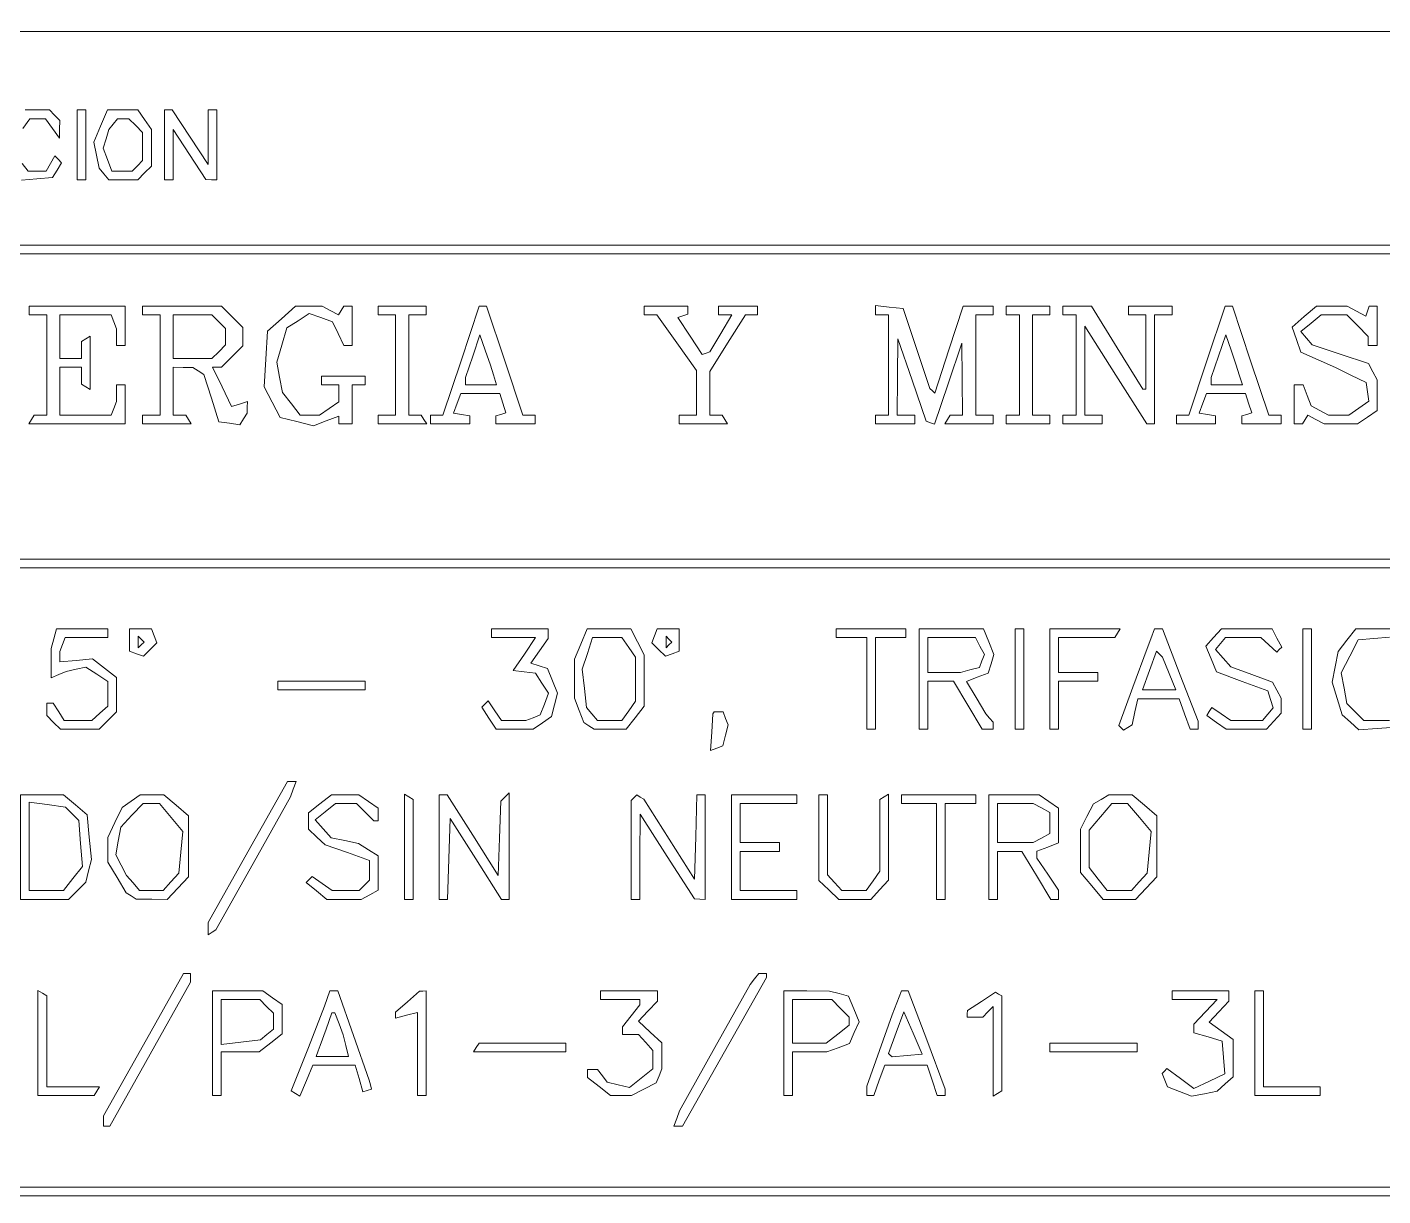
# Paper-space layout 'AN-02-DGE-008' of a CAD drawing. Header units: metres, sheet in millimetres. Extents: x 12 to 193, y 4 to 291.
# Drawn here: x 122.42 to 160.5, y 24.92 to 57.75 of the extents above; entities that cross this region are included whole.
import ezdxf

# ---------------------------------------------------------------- set-up
doc = ezdxf.new("R2010")
doc.units = ezdxf.units.M
doc.layers.add('DGE_CONTORNOS', color=7, linetype='Continuous', lineweight=0)
doc.layers.add('DGE_DATOS', color=7, linetype='Continuous', lineweight=0)

# ---------------------------------------------------------------- blocks, each defined once
blk = doc.blocks.new('LP_REF_DGE_MT_008')
at = {"layer": 'DGE_CONTORNOS'}
for points in [[(29.374, 147.736), (29.374, 24.923), (111.396, 24.923), (193.417, 24.923), (193.417, 147.736), (193.417, 270.55), (111.396, 270.55), (29.374, 270.55)], [(180.798, 54.631), (180.798, 51.629), (121.074, 51.629), (61.35, 51.629), (61.35, 54.631), (61.35, 57.632), (121.074, 57.632), (180.798, 57.632)], [(123.831, 54.447), (123.831, 53.467), (123.953, 53.467), (124.076, 53.467), (124.076, 54.447), (124.076, 55.427), (123.953, 55.427), (123.831, 55.427)], [(124.487, 54.976), (124.299, 54.525), (124.372, 54.161), (124.445, 53.797), (124.581, 53.632), (124.718, 53.467), (125.123, 53.467), (125.528, 53.467), (125.721, 53.66), (125.913, 53.852), (125.913, 54.367), (125.913, 54.883), (125.723, 55.155), (125.532, 55.427), (125.104, 55.427), (124.676, 55.427)], [(126.281, 54.447), (126.281, 53.467), (126.403, 53.467), (126.526, 53.467), (126.527, 54.171), (126.529, 54.876), (126.987, 54.173), (127.445, 53.47), (127.598, 53.469), (127.751, 53.467), (127.751, 54.447), (127.751, 55.427), (127.628, 55.427), (127.506, 55.427), (127.505, 54.661), (127.504, 53.896), (126.999, 54.661), (126.494, 55.427), (126.387, 55.427), (126.281, 55.427)], [(125.476, 54.99), (125.668, 54.797), (125.668, 54.402), (125.668, 54.006), (125.521, 53.859), (125.374, 53.712), (125.089, 53.712), (124.805, 53.712), (124.682, 54.034), (124.559, 54.357), (124.639, 54.616), (124.718, 54.876), (124.841, 55.029), (124.963, 55.182), (125.123, 55.182), (125.283, 55.182)], [(193.172, 47.097), (193.172, 42.809), (118.011, 42.809), (42.85, 42.809), (42.85, 47.097), (42.85, 51.384), (118.011, 51.384), (193.172, 51.384)], [(122.483, 49.792), (122.483, 49.669), (122.728, 49.669), (122.973, 49.669), (122.973, 48.26), (122.973, 46.852), (122.796, 46.852), (122.62, 46.852), (122.544, 46.729), (122.469, 46.607), (123.823, 46.607), (125.178, 46.607), (125.178, 47.158), (125.178, 47.709), (125.056, 47.709), (124.933, 47.709), (124.933, 47.474), (124.933, 47.239), (124.859, 47.045), (124.784, 46.852), (124.063, 46.852), (123.341, 46.852), (123.341, 47.525), (123.341, 48.199), (123.647, 48.199), (123.953, 48.199), (123.953, 47.961), (123.953, 47.724), (124.076, 47.648), (124.198, 47.572), (124.198, 48.322), (124.198, 49.071), (124.076, 48.995), (123.953, 48.92), (123.953, 48.682), (123.953, 48.444), (123.647, 48.444), (123.341, 48.444), (123.341, 49.057), (123.341, 49.669), (124.063, 49.669), (124.784, 49.669), (124.859, 49.476), (124.933, 49.282), (124.933, 49.047), (124.933, 48.812), (125.056, 48.812), (125.178, 48.812), (125.178, 49.363), (125.178, 49.914), (123.831, 49.914), (122.483, 49.914)], [(125.668, 49.792), (125.668, 49.669), (125.913, 49.669), (126.158, 49.669), (126.158, 48.26), (126.158, 46.852), (125.913, 46.852), (125.668, 46.852), (125.668, 46.729), (125.668, 46.607), (126.349, 46.607), (127.03, 46.607), (126.955, 46.729), (126.879, 46.852), (126.702, 46.852), (126.526, 46.852), (126.526, 47.525), (126.526, 48.199), (126.802, 48.197), (127.077, 48.195), (127.231, 48.098), (127.386, 48), (127.599, 47.334), (127.812, 46.668), (128.105, 46.627), (128.397, 46.585), (128.501, 46.749), (128.605, 46.913), (128.607, 47.074), (128.609, 47.236), (128.388, 47.166), (128.168, 47.096), (127.9, 47.647), (127.632, 48.199), (127.758, 48.199), (127.885, 48.199), (128.185, 48.5), (128.486, 48.801), (128.486, 49.057), (128.486, 49.313), (128.185, 49.614), (127.885, 49.914), (126.776, 49.914), (125.668, 49.914)], [(129.567, 49.563), (129.174, 49.212), (129.129, 48.43), (129.085, 47.648), (129.306, 47.219), (129.527, 46.79), (129.995, 46.675), (130.463, 46.559), (130.822, 46.695), (131.181, 46.83), (131.181, 46.718), (131.181, 46.607), (131.365, 46.607), (131.549, 46.607), (131.549, 47.158), (131.549, 47.709), (131.733, 47.709), (131.916, 47.709), (131.916, 47.832), (131.916, 47.954), (131.304, 47.954), (130.691, 47.954), (130.691, 47.832), (130.691, 47.709), (130.936, 47.709), (131.181, 47.709), (131.181, 47.471), (131.181, 47.233), (130.909, 47.042), (130.637, 46.852), (130.367, 46.852), (130.096, 46.852), (129.846, 47.17), (129.595, 47.489), (129.515, 47.917), (129.434, 48.345), (129.578, 48.824), (129.721, 49.303), (130.032, 49.506), (130.343, 49.71), (130.67, 49.595), (130.997, 49.48), (131.157, 49.146), (131.317, 48.812), (131.433, 48.812), (131.549, 48.812), (131.549, 49.363), (131.549, 49.914), (131.434, 49.914), (131.318, 49.914), (131.242, 49.791), (131.166, 49.669), (130.937, 49.791), (130.707, 49.914), (130.334, 49.914), (129.96, 49.914)], [(132.284, 49.792), (132.284, 49.669), (132.529, 49.669), (132.774, 49.669), (132.774, 48.26), (132.774, 46.852), (132.529, 46.852), (132.284, 46.852), (132.284, 46.729), (132.284, 46.607), (132.965, 46.607), (133.646, 46.607), (133.57, 46.729), (133.495, 46.852), (133.318, 46.852), (133.141, 46.852), (133.141, 48.26), (133.141, 49.669), (133.386, 49.669), (133.632, 49.669), (133.632, 49.792), (133.632, 49.914), (132.958, 49.914), (132.284, 49.914)], [(134.612, 48.383), (134.101, 46.852), (133.928, 46.852), (133.754, 46.852), (133.754, 46.729), (133.754, 46.607), (134.305, 46.607), (134.857, 46.607), (134.857, 46.721), (134.857, 46.835), (134.627, 46.874), (134.397, 46.913), (134.5, 47.189), (134.604, 47.464), (135.151, 47.464), (135.698, 47.464), (135.783, 47.194), (135.869, 46.924), (135.73, 46.877), (135.592, 46.831), (135.592, 46.719), (135.592, 46.607), (136.143, 46.607), (136.694, 46.607), (136.694, 46.729), (136.694, 46.852), (136.521, 46.852), (136.347, 46.852), (135.837, 48.383), (135.326, 49.914), (135.224, 49.914), (135.122, 49.914)], [(139.757, 49.792), (139.757, 49.669), (139.935, 49.669), (140.112, 49.669), (140.67, 48.888), (141.227, 48.107), (141.227, 47.479), (141.227, 46.852), (140.982, 46.852), (140.737, 46.852), (140.737, 46.729), (140.737, 46.607), (141.418, 46.607), (142.099, 46.607), (142.024, 46.729), (141.948, 46.852), (141.771, 46.852), (141.595, 46.852), (141.595, 47.467), (141.595, 48.083), (142.096, 48.876), (142.597, 49.669), (142.77, 49.669), (142.942, 49.669), (142.942, 49.792), (142.942, 49.914), (142.391, 49.914), (141.84, 49.914), (141.84, 49.792), (141.84, 49.669), (142.031, 49.669), (142.221, 49.669), (141.911, 49.15), (141.602, 48.63), (141.495, 48.595), (141.387, 48.559), (141.044, 49.077), (140.701, 49.596), (140.842, 49.643), (140.982, 49.69), (140.982, 49.802), (140.982, 49.914), (140.37, 49.914), (139.757, 49.914)], [(146.25, 49.8), (146.25, 49.669), (146.434, 49.669), (146.618, 49.669), (146.618, 48.26), (146.618, 46.852), (146.434, 46.852), (146.25, 46.852), (146.25, 46.729), (146.25, 46.607), (146.802, 46.607), (147.353, 46.607), (147.353, 46.729), (147.353, 46.852), (147.108, 46.852), (146.863, 46.852), (146.872, 47.924), (146.882, 48.995), (147.278, 47.839), (147.675, 46.683), (147.794, 46.643), (147.913, 46.604), (148.296, 47.738), (148.679, 48.873), (148.69, 47.862), (148.7, 46.852), (148.524, 46.852), (148.347, 46.852), (148.272, 46.729), (148.196, 46.607), (148.877, 46.607), (149.558, 46.607), (149.558, 46.729), (149.558, 46.852), (149.313, 46.852), (149.068, 46.852), (149.068, 48.26), (149.068, 49.669), (149.313, 49.669), (149.558, 49.669), (149.558, 49.792), (149.558, 49.914), (149.137, 49.914), (148.716, 49.914), (148.316, 48.693), (147.916, 47.473), (147.849, 47.538), (147.782, 47.604), (147.405, 48.728), (147.027, 49.853), (146.639, 49.891), (146.25, 49.93)], [(149.926, 49.792), (149.926, 49.669), (150.109, 49.669), (150.293, 49.669), (150.293, 48.26), (150.293, 46.852), (150.109, 46.852), (149.926, 46.852), (149.926, 46.729), (149.926, 46.607), (150.538, 46.607), (151.151, 46.607), (151.151, 46.729), (151.151, 46.852), (150.906, 46.852), (150.661, 46.852), (150.661, 48.26), (150.661, 49.669), (150.906, 49.669), (151.151, 49.669), (151.151, 49.792), (151.151, 49.914), (150.538, 49.914), (149.926, 49.914)], [(151.518, 49.792), (151.518, 49.669), (151.702, 49.669), (151.886, 49.669), (151.886, 48.26), (151.886, 46.852), (151.702, 46.852), (151.518, 46.852), (151.518, 46.729), (151.518, 46.607), (152.07, 46.607), (152.621, 46.607), (152.621, 46.729), (152.621, 46.852), (152.376, 46.852), (152.131, 46.852), (152.131, 48.101), (152.131, 49.351), (153, 47.979), (153.869, 46.607), (153.98, 46.607), (154.091, 46.607), (154.091, 48.138), (154.091, 49.669), (154.336, 49.669), (154.581, 49.669), (154.581, 49.792), (154.581, 49.914), (153.968, 49.914), (153.356, 49.914), (153.356, 49.792), (153.356, 49.669), (153.601, 49.669), (153.846, 49.669), (153.846, 48.628), (153.846, 47.587), (153.803, 47.587), (153.76, 47.587), (153.04, 48.75), (152.32, 49.914), (151.919, 49.914), (151.518, 49.914)], [(155.561, 48.383), (155.051, 46.852), (154.877, 46.852), (154.703, 46.852), (154.703, 46.729), (154.703, 46.607), (155.255, 46.607), (155.806, 46.607), (155.806, 46.721), (155.806, 46.835), (155.576, 46.874), (155.347, 46.913), (155.45, 47.189), (155.553, 47.464), (156.1, 47.464), (156.647, 47.464), (156.733, 47.194), (156.819, 46.924), (156.68, 46.877), (156.541, 46.831), (156.541, 46.719), (156.541, 46.607), (157.092, 46.607), (157.644, 46.607), (157.644, 46.729), (157.644, 46.852), (157.47, 46.852), (157.297, 46.852), (156.786, 48.383), (156.276, 49.914), (156.174, 49.914), (156.071, 49.914)], [(158.296, 49.621), (157.955, 49.327), (158.076, 48.978), (158.196, 48.628), (158.686, 48.408), (159.175, 48.189), (159.604, 47.98), (160.033, 47.77), (160.07, 47.507), (160.108, 47.243), (159.829, 47.047), (159.549, 46.852), (159.262, 46.852), (158.975, 46.852), (158.732, 46.982), (158.49, 47.112), (158.376, 47.41), (158.262, 47.709), (158.137, 47.709), (158.011, 47.709), (158.011, 47.158), (158.011, 46.607), (158.127, 46.607), (158.242, 46.607), (158.318, 46.729), (158.394, 46.852), (158.623, 46.729), (158.853, 46.607), (159.324, 46.607), (159.794, 46.607), (160.067, 46.797), (160.339, 46.988), (160.339, 47.418), (160.339, 47.848), (160.218, 48.074), (160.097, 48.301), (159.308, 48.563), (158.52, 48.826), (158.361, 49.016), (158.203, 49.207), (158.488, 49.438), (158.774, 49.669), (159.133, 49.669), (159.493, 49.669), (159.793, 49.369), (160.094, 49.068), (160.094, 48.94), (160.094, 48.812), (160.217, 48.812), (160.339, 48.812), (160.339, 49.363), (160.339, 49.914), (160.227, 49.914), (160.114, 49.914), (160.068, 49.774), (160.021, 49.634), (159.759, 49.774), (159.498, 49.914), (159.068, 49.914), (158.638, 49.914)], [(127.803, 49.477), (127.996, 49.284), (127.996, 49.057), (127.996, 48.829), (127.803, 48.637), (127.611, 48.444), (127.068, 48.444), (126.526, 48.444), (126.526, 49.057), (126.526, 49.669), (127.068, 49.669), (127.611, 49.669)], [(135.521, 47.985), (135.608, 47.709), (135.171, 47.709), (134.734, 47.709), (134.734, 47.81), (134.734, 47.911), (134.938, 48.509), (135.142, 49.107), (135.288, 48.684), (135.434, 48.26)], [(156.471, 47.985), (156.558, 47.709), (156.121, 47.709), (155.684, 47.709), (155.684, 47.81), (155.684, 47.911), (155.887, 48.509), (156.091, 49.107), (156.238, 48.684), (156.384, 48.26)], [(170.998, 33.866), (170.998, 25.168), (120.217, 25.168), (69.435, 25.168), (69.435, 33.866), (69.435, 42.564), (120.217, 42.564), (170.998, 42.564)], [(123.173, 40.573), (123.099, 40.297), (123.097, 39.886), (123.096, 39.475), (123.31, 39.565), (123.524, 39.655), (123.8, 39.715), (124.075, 39.775), (124.382, 39.574), (124.688, 39.373), (124.688, 39.027), (124.688, 38.682), (124.464, 38.479), (124.24, 38.276), (123.853, 38.276), (123.465, 38.276), (123.312, 38.521), (123.159, 38.766), (123.066, 38.766), (122.973, 38.766), (122.973, 38.591), (122.973, 38.416), (123.166, 38.224), (123.358, 38.031), (123.901, 38.031), (124.443, 38.031), (124.688, 38.276), (124.933, 38.521), (124.933, 39.002), (124.933, 39.483), (124.598, 39.747), (124.262, 40.011), (123.801, 39.967), (123.341, 39.923), (123.341, 40.07), (123.341, 40.216), (123.415, 40.41), (123.489, 40.604), (124.089, 40.604), (124.688, 40.604), (124.688, 40.726), (124.688, 40.849), (123.967, 40.849), (123.247, 40.849)], [(125.301, 40.539), (125.301, 40.229), (125.494, 40.154), (125.687, 40.08), (125.878, 40.271), (126.069, 40.462), (125.995, 40.656), (125.921, 40.849), (125.611, 40.849), (125.301, 40.849)], [(135.469, 40.726), (135.469, 40.604), (136.086, 40.604), (136.703, 40.604), (136.39, 40.144), (136.076, 39.685), (136.388, 39.646), (136.7, 39.607), (136.884, 39.326), (137.068, 39.044), (136.952, 38.738), (136.836, 38.432), (136.632, 38.354), (136.429, 38.276), (136.087, 38.276), (135.744, 38.276), (135.559, 38.552), (135.373, 38.827), (135.282, 38.739), (135.191, 38.651), (135.394, 38.341), (135.597, 38.031), (136.119, 38.031), (136.64, 38.031), (136.898, 38.212), (137.156, 38.393), (137.239, 38.721), (137.321, 39.049), (137.178, 39.393), (137.035, 39.738), (136.802, 39.812), (136.568, 39.886), (136.815, 40.233), (137.062, 40.58), (137.062, 40.715), (137.062, 40.849), (136.266, 40.849), (135.469, 40.849)], [(137.974, 40.424), (137.797, 39.999), (137.797, 39.452), (137.797, 38.905), (137.927, 38.562), (138.057, 38.22), (138.203, 38.127), (138.348, 38.035), (138.799, 38.033), (139.249, 38.031), (139.503, 38.354), (139.757, 38.677), (139.757, 39.401), (139.757, 40.126), (139.57, 40.487), (139.383, 40.849), (138.768, 40.849), (138.152, 40.849)], [(140.043, 40.656), (139.969, 40.462), (140.16, 40.271), (140.351, 40.08), (140.544, 40.154), (140.737, 40.229), (140.737, 40.539), (140.737, 40.849), (140.427, 40.849), (140.117, 40.849)], [(145.148, 40.726), (145.148, 40.604), (145.576, 40.604), (146.005, 40.604), (146.005, 39.317), (146.005, 38.031), (146.128, 38.031), (146.25, 38.031), (146.25, 39.317), (146.25, 40.604), (146.679, 40.604), (147.108, 40.604), (147.108, 40.726), (147.108, 40.849), (146.128, 40.849), (145.148, 40.849)], [(147.475, 39.44), (147.475, 38.031), (147.598, 38.031), (147.72, 38.031), (147.72, 38.705), (147.72, 39.379), (148.08, 39.379), (148.44, 39.379), (148.846, 38.708), (149.252, 38.038), (149.405, 38.035), (149.558, 38.031), (149.558, 38.129), (149.558, 38.227), (149.455, 38.343), (149.352, 38.46), (149.078, 38.919), (148.804, 39.377), (149.109, 39.494), (149.415, 39.61), (149.497, 39.871), (149.58, 40.132), (149.432, 40.49), (149.283, 40.849), (148.379, 40.849), (147.475, 40.849)], [(150.171, 39.44), (150.171, 38.031), (150.293, 38.031), (150.416, 38.031), (150.416, 39.44), (150.416, 40.849), (150.293, 40.849), (150.171, 40.849)], [(151.151, 39.44), (151.151, 38.031), (151.273, 38.031), (151.396, 38.031), (151.396, 38.705), (151.396, 39.379), (151.947, 39.379), (152.498, 39.379), (152.498, 39.501), (152.498, 39.624), (151.947, 39.624), (151.396, 39.624), (151.396, 40.114), (151.396, 40.604), (152.185, 40.604), (152.974, 40.604), (153.05, 40.726), (153.125, 40.849), (152.138, 40.849), (151.151, 40.849)], [(153.982, 40.573), (153.88, 40.297), (153.484, 39.216), (153.088, 38.135), (153.153, 38.071), (153.217, 38.007), (153.338, 38.081), (153.46, 38.156), (153.54, 38.523), (153.62, 38.889), (154.199, 38.889), (154.777, 38.889), (154.932, 38.46), (155.087, 38.031), (155.201, 38.031), (155.316, 38.031), (155.316, 38.143), (155.316, 38.254), (154.813, 39.551), (154.31, 40.849), (154.198, 40.849), (154.085, 40.849)], [(155.748, 40.607), (155.529, 40.365), (155.678, 40.005), (155.827, 39.646), (156.547, 39.376), (157.268, 39.107), (157.344, 38.869), (157.419, 38.632), (157.271, 38.454), (157.124, 38.276), (156.676, 38.276), (156.228, 38.276), (155.964, 38.461), (155.7, 38.646), (155.628, 38.531), (155.557, 38.415), (155.831, 38.223), (156.106, 38.031), (156.672, 38.031), (157.238, 38.031), (157.441, 38.255), (157.644, 38.479), (157.644, 38.692), (157.644, 38.905), (157.523, 39.131), (157.402, 39.357), (156.818, 39.569), (156.235, 39.781), (156.019, 40.025), (155.802, 40.268), (155.942, 40.436), (156.081, 40.604), (156.577, 40.604), (157.073, 40.604), (157.298, 40.4), (157.523, 40.197), (157.593, 40.267), (157.664, 40.338), (157.527, 40.593), (157.39, 40.849), (156.678, 40.849), (155.967, 40.849)], [(158.256, 39.44), (158.256, 38.031), (158.379, 38.031), (158.501, 38.031), (158.501, 39.44), (158.501, 40.849), (158.379, 40.849), (158.256, 40.849)], [(125.627, 40.4), (125.546, 40.318), (125.546, 40.481), (125.546, 40.645), (125.627, 40.563), (125.709, 40.481)], [(139.321, 40.331), (139.512, 40.059), (139.512, 39.44), (139.512, 38.821), (139.321, 38.548), (139.131, 38.276), (138.785, 38.276), (138.439, 38.276), (138.287, 38.46), (138.134, 38.644), (138.074, 39.18), (138.013, 39.717), (138.16, 40.16), (138.306, 40.604), (138.718, 40.604), (139.131, 40.604)], [(140.451, 40.4), (140.37, 40.318), (140.37, 40.481), (140.37, 40.645), (140.451, 40.563), (140.533, 40.481)], [(149.186, 40.368), (149.312, 40.131), (149.243, 39.951), (149.174, 39.77), (148.906, 39.699), (148.639, 39.627), (148.18, 39.625), (147.72, 39.624), (147.72, 40.114), (147.72, 40.604), (148.39, 40.604), (149.059, 40.604)], [(154.502, 39.593), (154.691, 39.134), (154.222, 39.134), (153.754, 39.134), (153.951, 39.681), (154.148, 40.229), (154.23, 40.141), (154.313, 40.052)], [(129.466, 39.256), (129.466, 39.134), (130.691, 39.134), (131.916, 39.134), (131.916, 39.256), (131.916, 39.379), (130.691, 39.379), (129.466, 39.379)], [(141.701, 38.491), (141.686, 38.46), (141.651, 37.947), (141.617, 37.435), (141.791, 37.501), (141.964, 37.568), (142.038, 37.861), (142.111, 38.153), (142.041, 38.337), (141.97, 38.521), (141.844, 38.521), (141.717, 38.521)], [(128.621, 34.583), (127.506, 32.605), (127.506, 32.432), (127.506, 32.259), (127.616, 32.327), (127.727, 32.395), (128.773, 34.264), (129.819, 36.132), (129.9, 36.347), (129.982, 36.561), (129.859, 36.561), (129.736, 36.561)], [(122.238, 34.723), (122.238, 33.253), (122.912, 33.253), (123.586, 33.253), (123.827, 33.495), (124.069, 33.737), (124.149, 34.053), (124.228, 34.369), (124.168, 34.998), (124.107, 35.628), (123.778, 35.911), (123.449, 36.193), (122.844, 36.193), (122.238, 36.193)], [(125.344, 36.014), (125.088, 35.834), (124.888, 35.414), (124.688, 34.993), (124.689, 34.644), (124.689, 34.295), (124.949, 33.866), (125.209, 33.437), (125.347, 33.347), (125.485, 33.257), (125.923, 33.255), (126.361, 33.253), (126.658, 33.569), (126.955, 33.886), (126.955, 34.744), (126.955, 35.602), (126.611, 35.898), (126.267, 36.193), (125.934, 36.193), (125.6, 36.193)], [(130.647, 35.94), (130.324, 35.686), (130.324, 35.454), (130.324, 35.223), (130.56, 35.004), (130.796, 34.785), (131.417, 34.565), (132.039, 34.346), (132.039, 34.069), (132.039, 33.792), (131.892, 33.645), (131.745, 33.498), (131.368, 33.498), (130.991, 33.498), (130.711, 33.695), (130.43, 33.891), (130.346, 33.807), (130.262, 33.722), (130.552, 33.488), (130.841, 33.253), (131.325, 33.253), (131.81, 33.253), (132.047, 33.38), (132.284, 33.507), (132.284, 33.99), (132.284, 34.473), (132.008, 34.647), (131.733, 34.822), (131.347, 34.902), (130.962, 34.982), (130.736, 35.232), (130.51, 35.482), (130.798, 35.715), (131.086, 35.948), (131.379, 35.948), (131.671, 35.948), (131.916, 35.703), (132.161, 35.458), (132.223, 35.458), (132.284, 35.458), (132.284, 35.635), (132.284, 35.812), (132.012, 36.003), (131.739, 36.193), (131.354, 36.193), (130.969, 36.193)], [(133.019, 34.731), (133.019, 33.253), (133.141, 33.253), (133.264, 33.253), (133.264, 34.655), (133.264, 36.057), (133.141, 36.132), (133.019, 36.208)], [(133.999, 34.723), (133.999, 33.253), (134.117, 33.253), (134.235, 33.253), (134.27, 34.387), (134.305, 35.52), (135.026, 34.387), (135.746, 33.253), (135.853, 33.253), (135.959, 33.253), (135.959, 34.748), (135.959, 36.242), (135.842, 36.125), (135.725, 36.008), (135.689, 34.968), (135.653, 33.927), (134.938, 35.06), (134.222, 36.193), (134.111, 36.193), (133.999, 36.193)], [(139.468, 36.108), (139.39, 36.03), (139.39, 34.642), (139.39, 33.253), (139.512, 33.253), (139.635, 33.253), (139.637, 34.448), (139.639, 35.642), (140.402, 34.455), (141.166, 33.267), (141.319, 33.26), (141.472, 33.253), (141.472, 34.723), (141.472, 36.193), (141.354, 36.193), (141.236, 36.193), (141.201, 35.006), (141.166, 33.818), (140.454, 34.942), (139.742, 36.066), (139.644, 36.126), (139.546, 36.187)], [(142.207, 34.723), (142.207, 33.253), (143.126, 33.253), (144.045, 33.253), (144.045, 33.376), (144.045, 33.498), (143.249, 33.498), (142.452, 33.498), (142.452, 34.05), (142.452, 34.601), (143.004, 34.601), (143.555, 34.601), (143.555, 34.723), (143.555, 34.846), (143.004, 34.846), (142.452, 34.846), (142.452, 35.397), (142.452, 35.948), (143.249, 35.948), (144.045, 35.948), (144.045, 36.071), (144.045, 36.193), (143.126, 36.193), (142.207, 36.193)], [(144.658, 34.99), (144.658, 33.786), (144.941, 33.52), (145.225, 33.253), (145.671, 33.253), (146.118, 33.253), (146.368, 33.521), (146.618, 33.79), (146.618, 34.999), (146.618, 36.208), (146.495, 36.132), (146.373, 36.057), (146.373, 35.05), (146.373, 34.043), (146.182, 33.771), (145.991, 33.498), (145.65, 33.498), (145.308, 33.498), (145.105, 33.722), (144.903, 33.946), (144.903, 35.07), (144.903, 36.193), (144.78, 36.193), (144.658, 36.193)], [(146.985, 36.071), (146.985, 35.948), (147.475, 35.948), (147.965, 35.948), (147.965, 34.601), (147.965, 33.253), (148.088, 33.253), (148.21, 33.253), (148.21, 34.601), (148.21, 35.948), (148.639, 35.948), (149.068, 35.948), (149.068, 36.071), (149.068, 36.193), (148.027, 36.193), (146.985, 36.193)], [(149.436, 34.723), (149.436, 33.253), (149.558, 33.253), (149.681, 33.253), (149.681, 33.927), (149.681, 34.601), (150.022, 34.601), (150.364, 34.601), (150.772, 33.927), (151.181, 33.253), (151.288, 33.253), (151.396, 33.253), (151.396, 33.382), (151.396, 33.511), (151.089, 33.962), (150.783, 34.413), (150.783, 34.51), (150.783, 34.607), (151.089, 34.723), (151.396, 34.84), (151.396, 35.326), (151.396, 35.812), (151.123, 36.003), (150.851, 36.193), (150.143, 36.193), (149.436, 36.193)], [(152.59, 36.061), (152.376, 35.936), (152.192, 35.581), (152.008, 35.226), (152.008, 34.616), (152.008, 34.007), (152.325, 33.63), (152.643, 33.253), (153.1, 33.253), (153.558, 33.253), (153.855, 33.569), (154.152, 33.886), (154.152, 34.744), (154.152, 35.602), (153.808, 35.898), (153.465, 36.193), (153.135, 36.19), (152.805, 36.186)], [(123.684, 35.658), (123.871, 35.471), (123.924, 34.822), (123.977, 34.172), (123.711, 33.835), (123.445, 33.498), (122.964, 33.498), (122.483, 33.498), (122.483, 34.74), (122.483, 35.981), (122.99, 35.913), (123.497, 35.845)], [(126.467, 35.556), (126.797, 35.163), (126.741, 34.575), (126.684, 33.986), (126.463, 33.742), (126.243, 33.498), (125.913, 33.498), (125.584, 33.498), (125.397, 33.713), (125.21, 33.927), (125.06, 34.216), (124.911, 34.504), (124.983, 34.891), (125.056, 35.277), (125.367, 35.613), (125.678, 35.948), (125.907, 35.948), (126.137, 35.948)], [(150.914, 35.822), (151.151, 35.695), (151.151, 35.397), (151.151, 35.1), (150.914, 34.973), (150.677, 34.846), (150.179, 34.846), (149.681, 34.846), (149.681, 35.397), (149.681, 35.948), (150.179, 35.948), (150.677, 35.948)], [(153.664, 35.556), (153.995, 35.163), (153.938, 34.575), (153.882, 33.986), (153.661, 33.742), (153.44, 33.498), (153.101, 33.498), (152.761, 33.498), (152.507, 33.821), (152.253, 34.144), (152.253, 34.669), (152.253, 35.195), (152.57, 35.572), (152.888, 35.948), (153.111, 35.948), (153.334, 35.948)], [(125.691, 29.17), (124.566, 27.169), (124.566, 27.026), (124.566, 26.883), (124.658, 26.884), (124.749, 26.885), (125.883, 28.905), (127.016, 30.926), (127.016, 31.048), (127.016, 31.171), (126.916, 31.171), (126.816, 31.171)], [(142.853, 31.018), (142.734, 30.864), (141.743, 29.088), (140.751, 27.312), (140.67, 27.097), (140.588, 26.883), (140.711, 26.883), (140.834, 26.883), (142.011, 28.968), (143.187, 31.053), (143.187, 31.112), (143.187, 31.171), (143.08, 31.171), (142.972, 31.171)], [(122.728, 29.218), (122.728, 27.74), (123.517, 27.74), (124.306, 27.74), (124.382, 27.863), (124.458, 27.986), (123.715, 27.986), (122.973, 27.986), (122.973, 29.265), (122.973, 30.544), (122.851, 30.619), (122.728, 30.695)], [(127.628, 29.211), (127.628, 27.74), (127.751, 27.74), (127.873, 27.74), (127.873, 28.353), (127.873, 28.966), (128.408, 28.966), (128.943, 28.966), (129.266, 29.219), (129.589, 29.473), (129.589, 29.886), (129.589, 30.299), (129.316, 30.49), (129.044, 30.681), (128.336, 30.681), (127.628, 30.681)], [(130.852, 30.466), (130.775, 30.252), (130.549, 29.67), (130.324, 29.088), (130.082, 28.48), (129.841, 27.873), (129.962, 27.798), (130.084, 27.723), (130.267, 28.16), (130.45, 28.598), (131.043, 28.598), (131.636, 28.598), (131.745, 28.221), (131.855, 27.845), (131.978, 27.884), (132.1, 27.924), (132.063, 28.047), (132.026, 28.169), (131.587, 29.425), (131.148, 30.681), (131.038, 30.681), (130.929, 30.681)], [(133.111, 30.376), (132.774, 30.08), (132.774, 29.999), (132.774, 29.919), (133.08, 29.996), (133.386, 30.073), (133.386, 28.907), (133.386, 27.74), (133.509, 27.74), (133.632, 27.74), (133.632, 29.211), (133.632, 30.681), (133.54, 30.677), (133.448, 30.673)], [(138.532, 30.558), (138.532, 30.436), (139.083, 30.436), (139.635, 30.436), (139.635, 30.363), (139.635, 30.291), (139.39, 29.979), (139.145, 29.668), (139.145, 29.562), (139.145, 29.456), (139.371, 29.456), (139.597, 29.456), (139.799, 29.232), (140.002, 29.008), (140.002, 28.75), (140.002, 28.493), (139.671, 28.232), (139.339, 27.972), (139.027, 28.047), (138.716, 28.121), (138.58, 28.298), (138.444, 28.476), (138.304, 28.476), (138.164, 28.476), (138.164, 28.362), (138.164, 28.248), (138.487, 27.994), (138.81, 27.74), (139.106, 27.74), (139.402, 27.74), (139.748, 27.92), (140.095, 28.099), (140.171, 28.297), (140.247, 28.496), (140.247, 28.859), (140.247, 29.222), (139.921, 29.524), (139.595, 29.827), (139.86, 30.108), (140.125, 30.39), (140.125, 30.535), (140.125, 30.681), (139.328, 30.681), (138.532, 30.681)], [(143.677, 29.211), (143.677, 27.74), (143.8, 27.74), (143.922, 27.74), (143.922, 28.353), (143.922, 28.966), (144.405, 28.966), (144.887, 28.966), (145.202, 29.086), (145.518, 29.206), (145.656, 29.509), (145.794, 29.812), (145.645, 30.173), (145.495, 30.535), (145.229, 30.606), (144.964, 30.677), (144.321, 30.679), (143.677, 30.681)], [(146.848, 30.344), (146.717, 30.007), (146.361, 29.006), (146.005, 28.005), (146.005, 27.873), (146.005, 27.74), (146.103, 27.74), (146.201, 27.74), (146.356, 28.169), (146.511, 28.598), (147.106, 28.598), (147.701, 28.598), (147.843, 28.169), (147.984, 27.74), (148.097, 27.74), (148.21, 27.74), (148.212, 27.832), (148.213, 27.924), (147.691, 29.302), (147.169, 30.681), (147.074, 30.681), (146.979, 30.681)], [(149.226, 30.385), (148.832, 30.129), (148.828, 30.037), (148.823, 29.946), (149.043, 29.946), (149.264, 29.946), (149.411, 30.093), (149.558, 30.24), (149.558, 28.983), (149.558, 27.726), (149.681, 27.802), (149.803, 27.877), (149.803, 29.211), (149.803, 30.544), (149.711, 30.592), (149.619, 30.641)], [(154.581, 30.558), (154.581, 30.436), (155.216, 30.436), (155.852, 30.436), (155.523, 30.092), (155.194, 29.748), (155.194, 29.627), (155.194, 29.506), (155.592, 29.389), (155.99, 29.272), (156.028, 28.814), (156.066, 28.356), (155.629, 28.148), (155.193, 27.94), (154.816, 28.218), (154.439, 28.497), (154.372, 28.43), (154.306, 28.364), (154.379, 28.173), (154.452, 27.982), (154.792, 27.852), (155.132, 27.723), (155.492, 27.794), (155.851, 27.866), (156.074, 28.067), (156.296, 28.268), (156.296, 28.791), (156.296, 29.313), (155.959, 29.558), (155.622, 29.803), (155.898, 30.097), (156.174, 30.39), (156.174, 30.535), (156.174, 30.681), (155.377, 30.681), (154.581, 30.681)], [(156.909, 29.211), (156.909, 27.74), (157.828, 27.74), (158.746, 27.74), (158.746, 27.863), (158.746, 27.986), (157.95, 27.986), (157.154, 27.986), (157.154, 29.333), (157.154, 30.681), (157.031, 30.681), (156.909, 30.681)], [(129.151, 30.243), (129.344, 30.051), (129.344, 29.829), (129.344, 29.608), (129.16, 29.456), (128.976, 29.303), (128.425, 29.241), (127.873, 29.179), (127.873, 29.807), (127.873, 30.436), (128.416, 30.436), (128.959, 30.436)], [(145.27, 30.191), (145.515, 29.946), (145.515, 29.832), (145.515, 29.718), (145.192, 29.464), (144.87, 29.211), (144.396, 29.211), (143.922, 29.211), (143.922, 29.823), (143.922, 30.436), (144.474, 30.436), (145.025, 30.436)], [(147.141, 28.866), (146.716, 28.827), (146.665, 28.877), (146.615, 28.927), (146.831, 29.509), (147.047, 30.091), (147.307, 29.498), (147.567, 28.904)], [(131.183, 29.756), (131.302, 29.445), (131.377, 29.144), (131.453, 28.843), (130.998, 28.843), (130.543, 28.843), (130.6, 28.996), (130.657, 29.149), (130.821, 29.609), (130.985, 30.068), (131.025, 30.068), (131.065, 30.068)], [(135.04, 29.088), (134.965, 28.966), (136.258, 28.966), (137.552, 28.966), (137.552, 29.088), (137.552, 29.211), (136.334, 29.211), (135.116, 29.211)], [(151.151, 29.088), (151.151, 28.966), (152.376, 28.966), (153.601, 28.966), (153.601, 29.088), (153.601, 29.211), (152.376, 29.211), (151.151, 29.211)]]:
    blk.add_lwpolyline(points, close=True, dxfattribs=at)
for points in [[(122.261, 53.454), (122.697, 53.491), (123.132, 53.528), (123.263, 53.737), (123.393, 53.945), (123.296, 54.042), (123.2, 54.139), (123.08, 53.925), (122.961, 53.712), (122.705, 53.712), (122.449, 53.712), (122.286, 53.926)], [(122.306, 54.91), (122.497, 55.182), (122.72, 55.182), (122.943, 55.182), (123.135, 54.906), (123.328, 54.631), (123.334, 54.882), (123.341, 55.133), (123.194, 55.28), (123.047, 55.427), (122.708, 55.427), (122.37, 55.427)], [(160.686, 38.276), (160.329, 38.276), (159.971, 38.276), (159.733, 38.514), (159.495, 38.752), (159.414, 39.186), (159.333, 39.619), (159.571, 40.081), (159.81, 40.542), (160.251, 40.58), (160.692, 40.618)], [(160.786, 40.849), (160.265, 40.849), (159.744, 40.849), (159.494, 40.53), (159.243, 40.211), (159.163, 39.783), (159.082, 39.355), (159.22, 38.897), (159.357, 38.439), (159.59, 38.227), (159.824, 38.016), (160.345, 38.054), (160.866, 38.092)]]:
    blk.add_lwpolyline(points, dxfattribs=at)

psp = doc.layouts.new('AN-02-DGE-008')

# ---------------------------------------------------------------- block references
at = {"layer": 'DGE_DATOS'}
psp.add_blockref('LP_REF_DGE_MT_008', (0, 0), dxfattribs=at)

doc.saveas('drawing.dxf')
